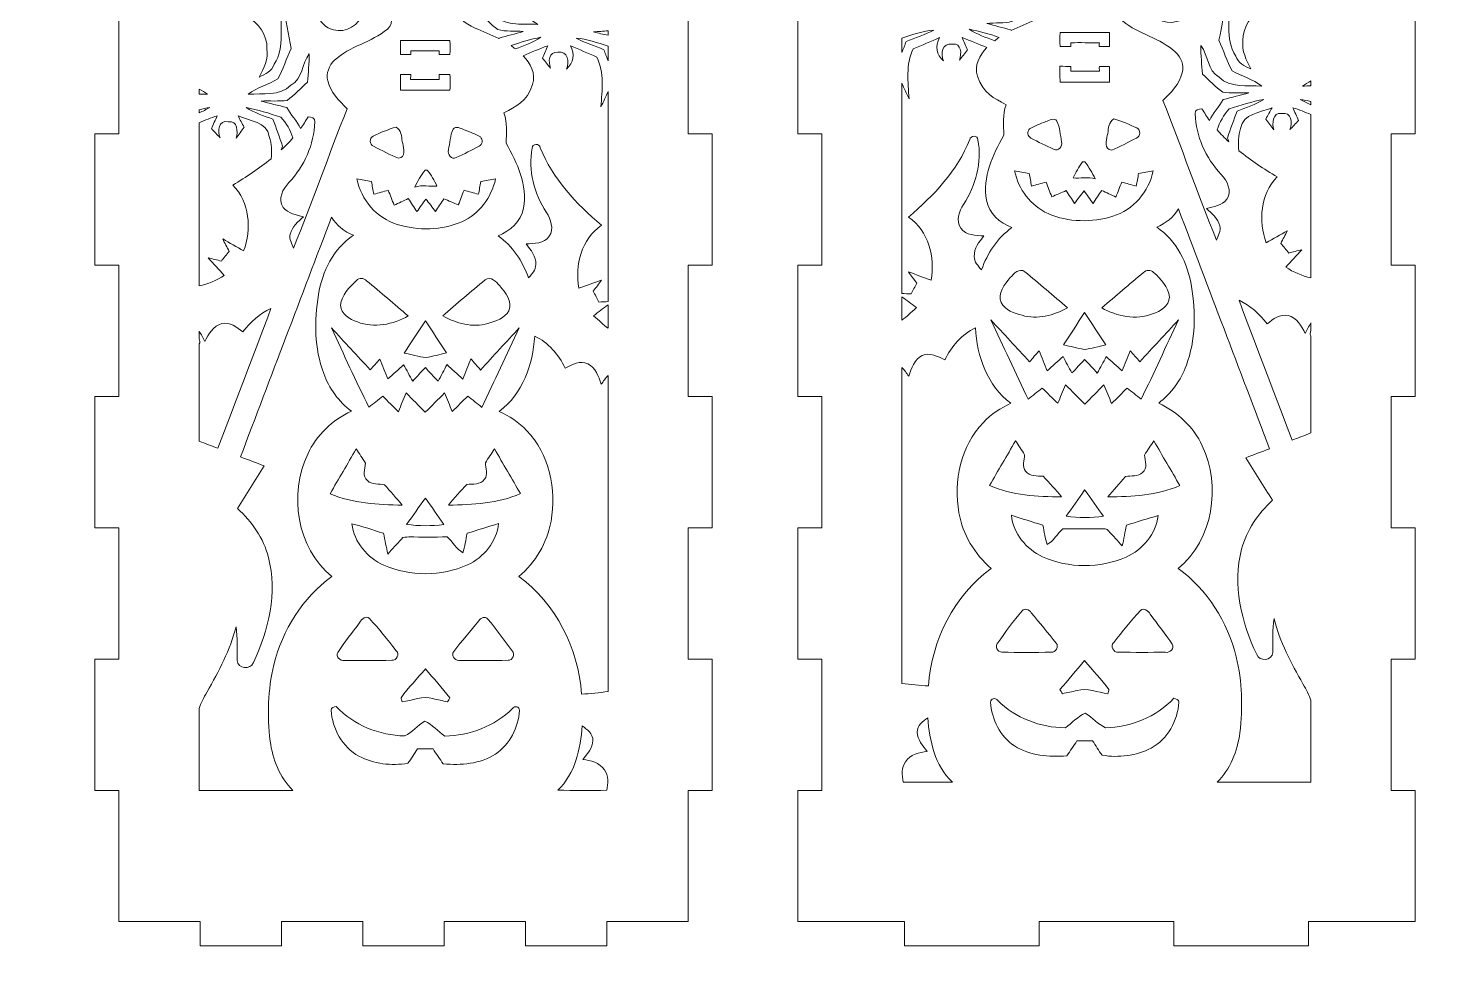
# Model space of a CAD drawing. Header units: centimetres. Extents: x 3.2 to 56.2, y -80.4 to -3.5.
# Drawn here: x 26.82 to 44.41, y -23.83 to -12.02 of the extents above; entities that cross this region are included whole.
import ezdxf

# ---------------------------------------------------------------- set-up
doc = ezdxf.new("R2010")
doc.units = ezdxf.units.CM
doc.header["$MEASUREMENT"] = 0

msp = doc.modelspace()

# ---------------------------------------------------------------- linework, layer by layer
at = {"color": 250, "lineweight": 18, "true_color": 0x231f20}
for points in [[(27.951, -11.698), (27.951, -13.334), (27.651, -13.334), (27.651, -14.971), (27.951, -14.971), (27.951, -16.607), (27.651, -16.607), (27.651, -18.243), (27.951, -18.243), (27.951, -19.88), (27.651, -19.88), (27.651, -21.516), (27.951, -21.516), (27.951, -23.152), (28.965, -23.152), (28.965, -23.452), (29.98, -23.452), (29.98, -23.152), (30.994, -23.152), (30.994, -23.452), (32.008, -23.452), (32.008, -23.152)], [(32.008, -23.152), (33.022, -23.152), (33.022, -23.452), (34.037, -23.452), (34.037, -23.152), (35.051, -23.152), (35.051, -21.516), (35.351, -21.516), (35.351, -19.88), (35.051, -19.88), (35.051, -18.243), (35.351, -18.243), (35.351, -16.607), (35.051, -16.607), (35.051, -14.971), (35.351, -14.971), (35.351, -13.334), (35.051, -13.334), (35.051, -11.698)], [(36.416, -11.698), (36.416, -13.334), (36.716, -13.334), (36.716, -14.971), (36.416, -14.971), (36.416, -16.607), (36.716, -16.607), (36.716, -18.243), (36.416, -18.243), (36.416, -19.88), (36.716, -19.88), (36.716, -21.516), (36.416, -21.516), (36.416, -23.152), (37.746, -23.152), (37.746, -23.452), (39.426, -23.452), (39.426, -23.152), (41.106, -23.152), (41.106, -23.452), (42.786, -23.452), (42.786, -23.152), (44.116, -23.152), (44.116, -21.516), (43.816, -21.516), (43.816, -19.88), (44.116, -19.88), (44.116, -18.243), (43.816, -18.243), (43.816, -16.607), (44.116, -16.607), (44.116, -14.971), (43.816, -14.971), (43.816, -13.334), (44.116, -13.334)], [(44.116, -13.334), (44.116, -11.698)]]:
    msp.add_lwpolyline(points, dxfattribs=at)
at = {"color": 240, "lineweight": 211, "true_color": 0xed1c24}
msp.add_open_spline([(5.311, -3.498), (5.311, -3.498), (54.087, -3.498), (54.087, -3.498), (55.253, -3.498), (56.207, -4.452), (56.207, -5.618), (56.207, -5.618), (56.207, -38.865), (56.207, -38.865), (56.207, -40.031), (55.253, -40.985), (54.087, -40.985), (54.087, -40.985), (5.311, -40.985), (5.311, -40.985), (4.145, -40.985), (3.191, -40.031), (3.191, -38.865), (3.191, -38.865), (3.191, -5.618), (3.191, -5.618), (3.191, -4.452), (4.145, -3.498), (5.311, -3.498)], degree=3, knots=[0, 0, 0, 0, 1, 1, 1, 2, 2, 2, 3, 3, 3, 4, 4, 4, 5, 5, 5, 6, 6, 6, 7, 7, 7, 8, 8, 8, 8], dxfattribs=at)
at = {"color": 250, "lineweight": 18, "true_color": 0x231f20}
for points, knots in [([(41.211, -12.572), (41.236, -12.478), (41.195, -12.379), (41.126, -12.315), (40.938, -12.137), (40.664, -12.093), (40.468, -11.928), (40.362, -11.854), (40.428, -11.672), (40.551, -11.667), (40.628, -11.671), (40.7, -11.698), (40.772, -11.722), (40.817, -11.874), (40.982, -11.98), (41.139, -11.934), (41.337, -11.892), (41.426, -11.626), (41.298, -11.471), (41.218, -11.351), (41.056, -11.334), (40.929, -11.377), (40.832, -11.115), (40.548, -10.971), (40.28, -10.965), (40.091, -10.956), (39.878, -11.015), (39.771, -11.183), (39.681, -11.32), (39.733, -11.494), (39.667, -11.639), (39.617, -11.771), (39.498, -11.857), (39.374, -11.912), (39.277, -11.957), (39.175, -11.997), (39.078, -12.045), (39.078, -12.045), (39.074, -12.038), (39.074, -12.038), (38.973, -12.011), (38.873, -11.985), (38.774, -11.957), (38.878, -11.944), (38.99, -11.961), (39.091, -11.93), (39.179, -11.866), (39.26, -11.79), (39.327, -11.704), (39.344, -11.589), (39.347, -11.472), (39.342, -11.357), (39.269, -11.493), (39.257, -11.671), (39.116, -11.76), (38.98, -11.904), (38.764, -11.847), (38.59, -11.869), (38.701, -11.783), (38.836, -11.736), (38.965, -11.68), (39.013, -11.546), (39.084, -11.418), (39.115, -11.279), (39.09, -11.106), (39.061, -10.932), (39, -10.768), (38.983, -10.949), (39.022, -11.134), (38.991, -11.314), (38.938, -11.452), (38.878, -11.605), (38.73, -11.664), (38.81, -11.496), (38.875, -11.291), (38.778, -11.115), (38.72, -10.979), (38.588, -10.901), (38.459, -10.844), (38.458, -10.782), (38.457, -10.721), (38.457, -10.66), (38.789, -10.344), (39.174, -10.067), (39.621, -9.944), (40.043, -9.822), (40.509, -9.847), (40.909, -10.032), (40.999, -10.109), (41.858, -11.28), (42.22, -11.766), (42.076, -11.853), (41.963, -11.994), (41.968, -12.171), (41.951, -12.298), (42.009, -12.415), (42.066, -12.524), (41.988, -12.489), (41.907, -12.451), (41.88, -12.363), (41.73, -12.147), (41.828, -11.877), (41.774, -11.636), (41.732, -11.812), (41.704, -11.99), (41.669, -12.167), (41.726, -12.293), (41.767, -12.426), (41.833, -12.548), (41.953, -12.616), (42.091, -12.652), (42.203, -12.739), (42.024, -12.723), (41.81, -12.766), (41.67, -12.626), (41.524, -12.543), (41.535, -12.357), (41.444, -12.234), (41.441, -12.353), (41.453, -12.471), (41.465, -12.59), (41.546, -12.666), (41.625, -12.747), (41.716, -12.815), (41.823, -12.828), (41.933, -12.819), (42.042, -12.823), (41.936, -12.853), (41.828, -12.878), (41.722, -12.905), (41.672, -12.993), (41.592, -13.073), (41.552, -13.167), (41.518, -13.12), (41.486, -13.071), (41.457, -13.02), (41.419, -13.026), (41.361, -13.028), (41.372, -13.084), (41.381, -13.364), (41.503, -13.635), (41.695, -13.838), (41.772, -13.917), (41.835, -14.046), (41.767, -14.149), (41.706, -14.226), (41.602, -14.243), (41.512, -14.265), (41.581, -14.323), (41.656, -14.388), (41.678, -14.481), (41.696, -14.543), (41.658, -14.602), (41.639, -14.659), (41.406, -14.083), (41.198, -13.497), (40.97, -12.919), (41.071, -12.821), (41.176, -12.713), (41.211, -12.572)], [0, 0, 0, 0, 1, 1, 1, 2, 2, 2, 3, 3, 3, 4, 4, 4, 5, 5, 5, 6, 6, 6, 7, 7, 7, 8, 8, 8, 9, 9, 9, 10, 10, 10, 11, 11, 11, 12, 12, 12, 13, 13, 13, 14, 14, 14, 15, 15, 15, 16, 16, 16, 17, 17, 17, 18, 18, 18, 19, 19, 19, 20, 20, 20, 21, 21, 21, 22, 22, 22, 23, 23, 23, 24, 24, 24, 25, 25, 25, 26, 26, 26, 27, 27, 27, 28, 28, 28, 29, 29, 29, 30, 30, 30, 31, 31, 31, 32, 32, 32, 33, 33, 33, 34, 34, 34, 35, 35, 35, 36, 36, 36, 37, 37, 37, 38, 38, 38, 39, 39, 39, 40, 40, 40, 41, 41, 41, 42, 42, 42, 43, 43, 43, 44, 44, 44, 45, 45, 45, 46, 46, 46, 47, 47, 47, 48, 48, 48, 49, 49, 49, 50, 50, 50, 51, 51, 51, 52, 52, 52, 53, 53, 53, 53]), ([(30.556, -12.674), (30.531, -12.58), (30.572, -12.48), (30.641, -12.416), (30.829, -12.238), (31.102, -12.194), (31.299, -12.029), (31.405, -11.955), (31.338, -11.773), (31.216, -11.768), (31.139, -11.773), (31.067, -11.799), (30.994, -11.823), (30.95, -11.975), (30.785, -12.082), (30.628, -12.035), (30.43, -11.994), (30.341, -11.727), (30.469, -11.572), (30.549, -11.453), (30.711, -11.435), (30.838, -11.479), (30.935, -11.216), (31.219, -11.072), (31.486, -11.066), (31.675, -11.057), (31.889, -11.116), (31.996, -11.284), (32.086, -11.421), (32.033, -11.596), (32.1, -11.741), (32.149, -11.872), (32.269, -11.958), (32.392, -12.014), (32.49, -12.058), (32.592, -12.098), (32.689, -12.146), (32.689, -12.146), (32.693, -12.139), (32.693, -12.139), (32.794, -12.112), (32.894, -12.086), (32.993, -12.058), (32.889, -12.045), (32.777, -12.063), (32.676, -12.032), (32.588, -11.967), (32.507, -11.891), (32.44, -11.805), (32.423, -11.691), (32.42, -11.574), (32.425, -11.458), (32.498, -11.594), (32.51, -11.772), (32.651, -11.861), (32.787, -12.006), (33.003, -11.949), (33.177, -11.971), (33.065, -11.884), (32.93, -11.838), (32.802, -11.781), (32.754, -11.647), (32.683, -11.52), (32.652, -11.38), (32.677, -11.208), (32.706, -11.033), (32.767, -10.869), (32.784, -11.051), (32.745, -11.235), (32.776, -11.415), (32.828, -11.553), (32.889, -11.706), (33.037, -11.766), (32.957, -11.597), (32.892, -11.393), (32.989, -11.216), (33.047, -11.08), (33.179, -11.002), (33.308, -10.945), (33.309, -10.884), (33.31, -10.822), (33.31, -10.761), (32.977, -10.446), (32.593, -10.168), (32.146, -10.045), (31.724, -9.923), (31.258, -9.948), (30.858, -10.133), (30.768, -10.21), (29.909, -11.382), (29.547, -11.867), (29.691, -11.955), (29.804, -12.096), (29.798, -12.273), (29.816, -12.4), (29.758, -12.516), (29.701, -12.625), (29.779, -12.591), (29.86, -12.552), (29.887, -12.465), (30.037, -12.248), (29.939, -11.979), (29.993, -11.738), (30.035, -11.913), (30.063, -12.091), (30.098, -12.269), (30.041, -12.394), (30, -12.528), (29.934, -12.649), (29.813, -12.717), (29.676, -12.754), (29.564, -12.84), (29.743, -12.825), (29.957, -12.867), (30.097, -12.727), (30.243, -12.645), (30.232, -12.459), (30.323, -12.336), (30.326, -12.454), (30.313, -12.573), (30.302, -12.691), (30.221, -12.768), (30.142, -12.848), (30.051, -12.916), (29.943, -12.929), (29.834, -12.921), (29.724, -12.924), (29.831, -12.954), (29.939, -12.979), (30.045, -13.006), (30.094, -13.094), (30.175, -13.174), (30.214, -13.268), (30.249, -13.221), (30.281, -13.173), (30.31, -13.122), (30.348, -13.128), (30.406, -13.129), (30.395, -13.185), (30.386, -13.465), (30.263, -13.736), (30.072, -13.939), (29.995, -14.018), (29.932, -14.147), (30, -14.25), (30.061, -14.327), (30.165, -14.345), (30.255, -14.366), (30.185, -14.424), (30.111, -14.49), (30.089, -14.582), (30.071, -14.644), (30.109, -14.703), (30.128, -14.76), (30.361, -14.185), (30.569, -13.598), (30.797, -13.02), (30.696, -12.922), (30.591, -12.814), (30.556, -12.674)], [0, 0, 0, 0, 1, 1, 1, 2, 2, 2, 3, 3, 3, 4, 4, 4, 5, 5, 5, 6, 6, 6, 7, 7, 7, 8, 8, 8, 9, 9, 9, 10, 10, 10, 11, 11, 11, 12, 12, 12, 13, 13, 13, 14, 14, 14, 15, 15, 15, 16, 16, 16, 17, 17, 17, 18, 18, 18, 19, 19, 19, 20, 20, 20, 21, 21, 21, 22, 22, 22, 23, 23, 23, 24, 24, 24, 25, 25, 25, 26, 26, 26, 27, 27, 27, 28, 28, 28, 29, 29, 29, 30, 30, 30, 31, 31, 31, 32, 32, 32, 33, 33, 33, 34, 34, 34, 35, 35, 35, 36, 36, 36, 37, 37, 37, 38, 38, 38, 39, 39, 39, 40, 40, 40, 41, 41, 41, 42, 42, 42, 43, 43, 43, 44, 44, 44, 45, 45, 45, 46, 46, 46, 47, 47, 47, 48, 48, 48, 49, 49, 49, 50, 50, 50, 51, 51, 51, 52, 52, 52, 53, 53, 53, 53]), ([(32.841, -12.234), (32.859, -12.246), (32.878, -12.26), (32.895, -12.274), (33.005, -12.234), (33.115, -12.195), (33.212, -12.13), (33.087, -12.156), (32.962, -12.189), (32.841, -12.234)], [0, 0, 0, 0, 1, 1, 1, 2, 2, 2, 3, 3, 3, 3]), ([(33.87, -12.063), (33.931, -12.078), (33.991, -12.092), (34.051, -12.105), (34.051, -12.105), (34.051, -12.05), (34.051, -12.05), (33.991, -12.053), (33.93, -12.057), (33.87, -12.063)], [0, 0, 0, 0, 1, 1, 1, 2, 2, 2, 3, 3, 3, 3]), ([(38.114, -12.04), (38.002, -12.095), (37.884, -12.138), (37.768, -12.183), (37.75, -12.229), (37.733, -12.275), (37.716, -12.321), (37.716, -12.321), (37.716, -12.139), (37.716, -12.139), (37.846, -12.098), (37.976, -12.049), (38.114, -12.04)], [0, 0, 0, 0, 1, 1, 1, 2, 2, 2, 3, 3, 3, 4, 4, 4, 4]), ([(38.77, -14.16), (38.802, -14.323), (38.937, -14.444), (39.087, -14.502), (38.906, -14.63), (38.781, -14.821), (38.708, -15.028), (38.667, -14.979), (38.614, -14.929), (38.618, -14.86), (38.61, -14.76), (38.68, -14.678), (38.737, -14.605), (38.636, -14.6), (38.515, -14.599), (38.449, -14.508), (38.386, -14.417), (38.431, -14.298), (38.483, -14.213), (38.636, -13.979), (38.713, -13.686), (38.664, -13.408), (38.661, -13.349), (38.571, -13.35), (38.561, -13.405), (38.409, -13.793), (38.11, -14.102), (37.799, -14.372), (38.048, -14.542), (38.13, -14.871), (38.079, -15.157), (37.985, -15.122), (37.892, -15.088), (37.798, -15.055), (37.831, -15.102), (37.866, -15.148), (37.901, -15.194), (37.877, -15.239), (37.854, -15.284), (37.831, -15.329), (37.793, -15.327), (37.754, -15.325), (37.716, -15.323), (37.716, -15.323), (37.716, -12.703), (37.716, -12.703), (37.743, -12.768), (37.774, -12.832), (37.804, -12.896), (37.791, -12.687), (37.761, -12.472), (37.856, -12.275), (37.965, -12.228), (38.075, -12.18), (38.186, -12.134), (38.127, -12.241), (38.145, -12.346), (38.235, -12.424), (38.197, -12.336), (38.212, -12.194), (38.342, -12.215), (38.462, -12.203), (38.46, -12.331), (38.434, -12.414), (38.466, -12.372), (38.5, -12.33), (38.533, -12.288), (38.51, -12.237), (38.488, -12.185), (38.468, -12.134), (38.571, -12.174), (38.673, -12.216), (38.776, -12.258), (38.683, -12.353), (38.614, -12.481), (38.656, -12.615), (38.73, -12.839), (38.865, -12.883), (39.014, -12.971), (38.969, -13.093), (38.984, -13.224), (38.987, -13.349), (38.847, -13.593), (38.717, -13.872), (38.77, -14.16)], [0, 0, 0, 0, 1, 1, 1, 2, 2, 2, 3, 3, 3, 4, 4, 4, 5, 5, 5, 6, 6, 6, 7, 7, 7, 8, 8, 8, 9, 9, 9, 10, 10, 10, 11, 11, 11, 12, 12, 12, 13, 13, 13, 14, 14, 14, 15, 15, 15, 16, 16, 16, 17, 17, 17, 18, 18, 18, 19, 19, 19, 20, 20, 20, 21, 21, 21, 22, 22, 22, 23, 23, 23, 24, 24, 24, 25, 25, 25, 26, 26, 26, 27, 27, 27, 28, 28, 28, 28]), ([(38.926, -12.132), (38.908, -12.145), (38.889, -12.158), (38.872, -12.172), (38.762, -12.133), (38.652, -12.094), (38.555, -12.029), (38.68, -12.054), (38.805, -12.088), (38.926, -12.132)], [0, 0, 0, 0, 1, 1, 1, 2, 2, 2, 3, 3, 3, 3]), ([(39.687, -12.244), (39.686, -12.159), (39.686, -12.155), (39.687, -12.07), (39.893, -12.069), (40.098, -12.069), (40.305, -12.069), (40.305, -12.155), (40.305, -12.16), (40.303, -12.245), (40.261, -12.245), (40.219, -12.244), (40.176, -12.244), (40.176, -12.201), (40.177, -12.24), (40.177, -12.198), (40.059, -12.197), (39.94, -12.196), (39.822, -12.197), (39.821, -12.239), (39.82, -12.202), (39.82, -12.245), (39.775, -12.245), (39.731, -12.244), (39.687, -12.244)], [0, 0, 0, 0, 1, 1, 1, 2, 2, 2, 3, 3, 3, 4, 4, 4, 5, 5, 5, 6, 6, 6, 7, 7, 7, 8, 8, 8, 8]), ([(32.08, -12.345), (32.081, -12.26), (32.081, -12.256), (32.08, -12.171), (31.874, -12.17), (31.668, -12.171), (31.462, -12.171), (31.462, -12.256), (31.462, -12.261), (31.463, -12.346), (31.506, -12.346), (31.548, -12.346), (31.59, -12.345), (31.59, -12.303), (31.59, -12.341), (31.59, -12.299), (31.708, -12.298), (31.827, -12.297), (31.945, -12.298), (31.946, -12.341), (31.947, -12.304), (31.947, -12.346), (31.992, -12.346), (32.036, -12.346), (32.08, -12.345)], [0, 0, 0, 0, 1, 1, 1, 2, 2, 2, 3, 3, 3, 4, 4, 4, 5, 5, 5, 6, 6, 6, 7, 7, 7, 8, 8, 8, 8]), ([(32.997, -14.261), (32.965, -14.425), (32.83, -14.545), (32.679, -14.603), (32.861, -14.731), (32.986, -14.922), (33.059, -15.129), (33.1, -15.081), (33.153, -15.031), (33.149, -14.961), (33.157, -14.861), (33.087, -14.78), (33.029, -14.706), (33.131, -14.701), (33.252, -14.7), (33.318, -14.61), (33.38, -14.518), (33.336, -14.399), (33.284, -14.314), (33.13, -14.08), (33.054, -13.788), (33.103, -13.51), (33.106, -13.451), (33.195, -13.452), (33.206, -13.506), (33.358, -13.895), (33.657, -14.204), (33.968, -14.473), (33.718, -14.644), (33.636, -14.972), (33.688, -15.258), (33.781, -15.224), (33.875, -15.189), (33.969, -15.156), (33.936, -15.203), (33.901, -15.249), (33.866, -15.296), (33.89, -15.34), (33.913, -15.385), (33.936, -15.43), (33.974, -15.428), (34.013, -15.426), (34.051, -15.424), (34.051, -15.424), (34.051, -12.804), (34.051, -12.804), (34.024, -12.869), (33.993, -12.934), (33.963, -12.997), (33.976, -12.788), (34.006, -12.574), (33.911, -12.376), (33.802, -12.329), (33.692, -12.282), (33.581, -12.235), (33.64, -12.343), (33.622, -12.447), (33.532, -12.525), (33.569, -12.437), (33.554, -12.295), (33.425, -12.316), (33.305, -12.304), (33.307, -12.433), (33.332, -12.515), (33.3, -12.473), (33.267, -12.431), (33.234, -12.39), (33.257, -12.338), (33.279, -12.286), (33.299, -12.235), (33.196, -12.275), (33.094, -12.317), (32.991, -12.359), (33.083, -12.455), (33.153, -12.583), (33.111, -12.717), (33.037, -12.941), (32.902, -12.984), (32.753, -13.073), (32.797, -13.195), (32.783, -13.326), (32.78, -13.451), (32.92, -13.694), (33.05, -13.973), (32.997, -14.261)], [0, 0, 0, 0, 1, 1, 1, 2, 2, 2, 3, 3, 3, 4, 4, 4, 5, 5, 5, 6, 6, 6, 7, 7, 7, 8, 8, 8, 9, 9, 9, 10, 10, 10, 11, 11, 11, 12, 12, 12, 13, 13, 13, 14, 14, 14, 15, 15, 15, 16, 16, 16, 17, 17, 17, 18, 18, 18, 19, 19, 19, 20, 20, 20, 21, 21, 21, 22, 22, 22, 23, 23, 23, 24, 24, 24, 25, 25, 25, 26, 26, 26, 27, 27, 27, 28, 28, 28, 28]), ([(33.653, -12.141), (33.765, -12.196), (33.883, -12.239), (33.999, -12.284), (34.017, -12.33), (34.034, -12.376), (34.051, -12.423), (34.051, -12.423), (34.051, -12.241), (34.051, -12.241), (33.921, -12.199), (33.79, -12.151), (33.653, -12.141)], [0, 0, 0, 0, 1, 1, 1, 2, 2, 2, 3, 3, 3, 4, 4, 4, 4]), ([(32.08, -12.788), (32.081, -12.703), (32.081, -12.678), (32.08, -12.593), (32.036, -12.593), (31.991, -12.593), (31.946, -12.594), (31.946, -12.634), (31.946, -12.614), (31.945, -12.655), (31.827, -12.653), (31.708, -12.655), (31.589, -12.655), (31.59, -12.614), (31.59, -12.634), (31.59, -12.594), (31.548, -12.594), (31.505, -12.594), (31.462, -12.594), (31.462, -12.679), (31.462, -12.703), (31.463, -12.788), (31.668, -12.789), (31.874, -12.789), (32.08, -12.788)], [0, 0, 0, 0, 1, 1, 1, 2, 2, 2, 3, 3, 3, 4, 4, 4, 5, 5, 5, 6, 6, 6, 7, 7, 7, 8, 8, 8, 8]), ([(39.687, -12.687), (39.686, -12.602), (39.686, -12.576), (39.686, -12.491), (39.731, -12.492), (39.776, -12.492), (39.821, -12.492), (39.821, -12.533), (39.821, -12.513), (39.821, -12.553), (39.94, -12.552), (40.059, -12.554), (40.178, -12.553), (40.177, -12.513), (40.176, -12.533), (40.177, -12.493), (40.219, -12.493), (40.262, -12.492), (40.305, -12.492), (40.305, -12.577), (40.305, -12.602), (40.304, -12.687), (40.098, -12.688), (39.893, -12.688), (39.687, -12.687)], [0, 0, 0, 0, 1, 1, 1, 2, 2, 2, 3, 3, 3, 4, 4, 4, 5, 5, 5, 6, 6, 6, 7, 7, 7, 8, 8, 8, 8]), ([(29.057, -12.839), (29.023, -12.815), (28.987, -12.794), (28.951, -12.775), (28.951, -12.775), (28.951, -12.837), (28.951, -12.837), (28.986, -12.838), (29.022, -12.838), (29.057, -12.839)], [0, 0, 0, 0, 1, 1, 1, 2, 2, 2, 3, 3, 3, 3]), ([(42.71, -12.737), (42.744, -12.714), (42.779, -12.693), (42.816, -12.674), (42.816, -12.674), (42.816, -12.736), (42.816, -12.736), (42.78, -12.736), (42.745, -12.737), (42.71, -12.737)], [0, 0, 0, 0, 1, 1, 1, 2, 2, 2, 3, 3, 3, 3]), ([(28.951, -13.072), (28.997, -13.052), (29.043, -13.03), (29.086, -13.004), (29.041, -13.011), (28.996, -13.021), (28.951, -13.032), (28.951, -13.032), (28.951, -13.072), (28.951, -13.072)], [0, 0, 0, 0, 1, 1, 1, 2, 2, 2, 3, 3, 3, 3]), ([(30.122, -13.384), (30.087, -13.29), (30.043, -13.201), (29.971, -13.124), (29.828, -13.079), (29.686, -13.03), (29.538, -13.005), (29.642, -13.07), (29.758, -13.109), (29.871, -13.151), (29.914, -13.262), (29.955, -13.374), (29.993, -13.487), (29.988, -13.502), (29.982, -13.518), (29.977, -13.534), (30.027, -13.487), (30.076, -13.437), (30.122, -13.384)], [0, 0, 0, 0, 1, 1, 1, 2, 2, 2, 3, 3, 3, 4, 4, 4, 5, 5, 5, 6, 6, 6, 6]), ([(41.645, -13.283), (41.68, -13.189), (41.724, -13.1), (41.796, -13.023), (41.939, -12.978), (42.081, -12.929), (42.229, -12.904), (42.125, -12.969), (42.009, -13.007), (41.895, -13.05), (41.852, -13.161), (41.812, -13.273), (41.774, -13.385), (41.779, -13.401), (41.785, -13.417), (41.79, -13.433), (41.739, -13.385), (41.691, -13.336), (41.645, -13.283)], [0, 0, 0, 0, 1, 1, 1, 2, 2, 2, 3, 3, 3, 4, 4, 4, 5, 5, 5, 6, 6, 6, 6]), ([(41.916, -13.543), (41.908, -13.45), (41.907, -13.357), (41.939, -13.266), (41.968, -13.08), (42.189, -13.069), (42.33, -13.007), (42.305, -13.055), (42.279, -13.102), (42.254, -13.149), (42.286, -13.195), (42.319, -13.24), (42.353, -13.285), (42.33, -13.21), (42.336, -13.061), (42.451, -13.081), (42.575, -13.056), (42.588, -13.196), (42.553, -13.281), (42.589, -13.243), (42.625, -13.204), (42.662, -13.167), (42.637, -13.113), (42.613, -13.06), (42.59, -13.007), (42.667, -13.032), (42.742, -13.062), (42.816, -13.093), (42.816, -13.093), (42.816, -15.128), (42.816, -15.128), (42.704, -15.104), (42.596, -15.057), (42.502, -14.995), (42.568, -14.922), (42.638, -14.852), (42.702, -14.777), (42.647, -14.791), (42.592, -14.805), (42.538, -14.819), (42.505, -14.778), (42.473, -14.738), (42.44, -14.698), (42.467, -14.645), (42.495, -14.594), (42.521, -14.541), (42.433, -14.591), (42.347, -14.642), (42.259, -14.691), (42.159, -14.418), (42.183, -14.085), (42.394, -13.869), (42.23, -13.772), (42.066, -13.665), (41.916, -13.543)], [0, 0, 0, 0, 1, 1, 1, 2, 2, 2, 3, 3, 3, 4, 4, 4, 5, 5, 5, 6, 6, 6, 7, 7, 7, 8, 8, 8, 9, 9, 9, 10, 10, 10, 11, 11, 11, 12, 12, 12, 13, 13, 13, 14, 14, 14, 15, 15, 15, 16, 16, 16, 17, 17, 17, 18, 18, 18, 18]), ([(42.816, -12.971), (42.769, -12.951), (42.724, -12.929), (42.68, -12.903), (42.726, -12.91), (42.771, -12.92), (42.816, -12.931), (42.816, -12.931), (42.816, -12.971), (42.816, -12.971)], [0, 0, 0, 0, 1, 1, 1, 2, 2, 2, 3, 3, 3, 3]), ([(29.85, -13.644), (29.858, -13.551), (29.86, -13.458), (29.827, -13.368), (29.799, -13.181), (29.578, -13.171), (29.437, -13.109), (29.462, -13.156), (29.487, -13.203), (29.513, -13.251), (29.481, -13.296), (29.448, -13.341), (29.414, -13.387), (29.437, -13.311), (29.431, -13.163), (29.316, -13.182), (29.192, -13.157), (29.179, -13.298), (29.214, -13.382), (29.178, -13.344), (29.142, -13.306), (29.105, -13.268), (29.129, -13.215), (29.154, -13.162), (29.177, -13.109), (29.1, -13.133), (29.025, -13.163), (28.951, -13.194), (28.951, -13.194), (28.951, -15.229), (28.951, -15.229), (29.063, -15.205), (29.171, -15.159), (29.265, -15.097), (29.199, -15.023), (29.129, -14.954), (29.065, -14.878), (29.12, -14.892), (29.175, -14.906), (29.229, -14.92), (29.262, -14.879), (29.294, -14.839), (29.327, -14.799), (29.3, -14.747), (29.272, -14.695), (29.246, -14.642), (29.334, -14.692), (29.42, -14.744), (29.507, -14.792), (29.608, -14.519), (29.584, -14.186), (29.373, -13.971), (29.537, -13.873), (29.701, -13.766), (29.85, -13.644)], [0, 0, 0, 0, 1, 1, 1, 2, 2, 2, 3, 3, 3, 4, 4, 4, 5, 5, 5, 6, 6, 6, 7, 7, 7, 8, 8, 8, 9, 9, 9, 10, 10, 10, 11, 11, 11, 12, 12, 12, 13, 13, 13, 14, 14, 14, 15, 15, 15, 16, 16, 16, 17, 17, 17, 18, 18, 18, 18]), ([(39.307, -13.27), (39.37, -13.233), (39.441, -13.21), (39.509, -13.181), (39.553, -13.166), (39.61, -13.126), (39.649, -13.174), (39.685, -13.254), (39.689, -13.346), (39.706, -13.432), (39.726, -13.487), (39.664, -13.56), (39.607, -13.526), (39.511, -13.482), (39.416, -13.434), (39.323, -13.385), (39.28, -13.364), (39.276, -13.304), (39.307, -13.27)], [0, 0, 0, 0, 1, 1, 1, 2, 2, 2, 3, 3, 3, 4, 4, 4, 5, 5, 5, 6, 6, 6, 6]), ([(40.276, -13.352), (40.294, -13.29), (40.282, -13.209), (40.336, -13.164), (40.336, -13.164), (40.358, -13.147), (40.358, -13.147), (40.457, -13.175), (40.551, -13.217), (40.645, -13.26), (40.696, -13.284), (40.692, -13.364), (40.639, -13.386), (40.538, -13.438), (40.436, -13.492), (40.331, -13.537), (40.233, -13.525), (40.262, -13.416), (40.276, -13.352)], [0, 0, 0, 0, 1, 1, 1, 2, 2, 2, 3, 3, 3, 4, 4, 4, 5, 5, 5, 6, 6, 6, 6]), ([(31.491, -13.453), (31.473, -13.391), (31.485, -13.311), (31.431, -13.266), (31.431, -13.266), (31.409, -13.249), (31.409, -13.249), (31.31, -13.276), (31.216, -13.319), (31.122, -13.361), (31.071, -13.385), (31.075, -13.466), (31.127, -13.487), (31.229, -13.54), (31.331, -13.594), (31.436, -13.638), (31.534, -13.627), (31.505, -13.518), (31.491, -13.453)], [0, 0, 0, 0, 1, 1, 1, 2, 2, 2, 3, 3, 3, 4, 4, 4, 5, 5, 5, 6, 6, 6, 6]), ([(32.46, -13.372), (32.396, -13.334), (32.326, -13.312), (32.258, -13.282), (32.213, -13.267), (32.157, -13.228), (32.118, -13.275), (32.082, -13.356), (32.078, -13.447), (32.061, -13.534), (32.04, -13.588), (32.103, -13.661), (32.159, -13.627), (32.256, -13.584), (32.351, -13.536), (32.444, -13.486), (32.487, -13.465), (32.491, -13.405), (32.46, -13.372)], [0, 0, 0, 0, 1, 1, 1, 2, 2, 2, 3, 3, 3, 4, 4, 4, 5, 5, 5, 6, 6, 6, 6]), ([(39.849, -13.883), (39.88, -13.812), (39.923, -13.746), (39.969, -13.684), (39.976, -13.684), (39.99, -13.684), (39.997, -13.684), (40.049, -13.748), (40.088, -13.821), (40.126, -13.894), (40.034, -13.865), (39.939, -13.892), (39.849, -13.883)], [0, 0, 0, 0, 1, 1, 1, 2, 2, 2, 3, 3, 3, 4, 4, 4, 4]), ([(31.131, -14.086), (31.121, -14.033), (31.11, -13.981), (31.1, -13.928), (31.04, -13.917), (30.979, -13.906), (30.918, -13.895), (30.971, -14.156), (31.166, -14.382), (31.422, -14.462), (31.683, -14.541), (31.977, -14.539), (32.229, -14.428), (32.445, -14.332), (32.597, -14.124), (32.648, -13.895), (32.587, -13.905), (32.526, -13.917), (32.465, -13.927), (32.455, -13.98), (32.445, -14.033), (32.435, -14.087), (32.375, -14.07), (32.315, -14.052), (32.255, -14.035), (32.231, -14.097), (32.207, -14.158), (32.184, -14.219), (32.123, -14.194), (32.063, -14.168), (32.003, -14.142), (31.969, -14.195), (31.934, -14.248), (31.898, -14.301), (31.86, -14.249), (31.821, -14.196), (31.779, -14.146), (31.742, -14.198), (31.705, -14.25), (31.668, -14.303), (31.632, -14.248), (31.596, -14.194), (31.56, -14.139), (31.502, -14.168), (31.442, -14.195), (31.383, -14.222), (31.359, -14.16), (31.334, -14.097), (31.31, -14.035), (31.25, -14.052), (31.191, -14.069), (31.131, -14.086)], [0, 0, 0, 0, 1, 1, 1, 2, 2, 2, 3, 3, 3, 4, 4, 4, 5, 5, 5, 6, 6, 6, 7, 7, 7, 8, 8, 8, 9, 9, 9, 10, 10, 10, 11, 11, 11, 12, 12, 12, 13, 13, 13, 14, 14, 14, 15, 15, 15, 16, 16, 16, 17, 17, 17, 17]), ([(31.918, -13.985), (31.887, -13.913), (31.844, -13.848), (31.797, -13.786), (31.79, -13.785), (31.776, -13.785), (31.769, -13.785), (31.718, -13.85), (31.678, -13.922), (31.641, -13.996), (31.733, -13.967), (31.828, -13.993), (31.918, -13.985)], [0, 0, 0, 0, 1, 1, 1, 2, 2, 2, 3, 3, 3, 4, 4, 4, 4]), ([(40.636, -13.985), (40.646, -13.932), (40.657, -13.879), (40.667, -13.826), (40.727, -13.816), (40.788, -13.804), (40.849, -13.793), (40.796, -14.055), (40.6, -14.281), (40.345, -14.361), (40.083, -14.44), (39.79, -14.438), (39.538, -14.327), (39.322, -14.23), (39.169, -14.023), (39.119, -13.794), (39.18, -13.804), (39.241, -13.815), (39.302, -13.826), (39.312, -13.879), (39.322, -13.932), (39.332, -13.985), (39.392, -13.968), (39.452, -13.951), (39.512, -13.934), (39.536, -13.995), (39.56, -14.057), (39.583, -14.118), (39.643, -14.093), (39.704, -14.066), (39.764, -14.04), (39.798, -14.094), (39.833, -14.147), (39.869, -14.2), (39.907, -14.147), (39.946, -14.095), (39.988, -14.045), (40.025, -14.097), (40.062, -14.149), (40.099, -14.202), (40.135, -14.147), (40.17, -14.092), (40.207, -14.038), (40.265, -14.066), (40.324, -14.093), (40.384, -14.121), (40.408, -14.058), (40.432, -13.996), (40.457, -13.934), (40.517, -13.95), (40.576, -13.967), (40.636, -13.985)], [0, 0, 0, 0, 1, 1, 1, 2, 2, 2, 3, 3, 3, 4, 4, 4, 5, 5, 5, 6, 6, 6, 7, 7, 7, 8, 8, 8, 9, 9, 9, 10, 10, 10, 11, 11, 11, 12, 12, 12, 13, 13, 13, 14, 14, 14, 15, 15, 15, 16, 16, 16, 17, 17, 17, 17]), ([(30.875, -14.598), (30.764, -14.551), (30.665, -14.475), (30.603, -14.37), (30.226, -15.368), (29.844, -16.363), (29.468, -17.361), (29.567, -17.397), (29.665, -17.434), (29.764, -17.472), (29.653, -17.649), (29.542, -17.826), (29.431, -18.003), (29.61, -18.167), (29.756, -18.374), (29.816, -18.612), (29.935, -19.053), (29.818, -19.521), (29.628, -19.924), (29.595, -20.019), (29.43, -20), (29.426, -19.898), (29.425, -19.757), (29.433, -19.616), (29.412, -19.476), (29.34, -19.765), (29.197, -20.032), (29.051, -20.29), (29.008, -20.363), (28.975, -20.431), (28.951, -20.495), (28.951, -20.495), (28.951, -21.516), (28.951, -21.516), (29.341, -21.517), (29.731, -21.516), (30.122, -21.517), (29.957, -21.353), (29.868, -21.128), (29.838, -20.901), (29.799, -20.585), (29.808, -20.262), (29.884, -19.953), (29.989, -19.517), (30.244, -19.117), (30.606, -18.851), (30.164, -18.492), (30.074, -17.825), (30.306, -17.324), (30.415, -17.087), (30.616, -16.901), (30.85, -16.791), (30.695, -16.67), (30.572, -16.506), (30.505, -16.32), (30.388, -16.007), (30.387, -15.662), (30.441, -15.335), (30.488, -15.048), (30.626, -14.763), (30.875, -14.598)], [0, 0, 0, 0, 1, 1, 1, 2, 2, 2, 3, 3, 3, 4, 4, 4, 5, 5, 5, 6, 6, 6, 7, 7, 7, 8, 8, 8, 9, 9, 9, 10, 10, 10, 11, 11, 11, 12, 12, 12, 13, 13, 13, 14, 14, 14, 15, 15, 15, 16, 16, 16, 17, 17, 17, 18, 18, 18, 19, 19, 19, 20, 20, 20, 20]), ([(40.892, -14.497), (41.003, -14.449), (41.101, -14.373), (41.164, -14.269), (41.541, -15.266), (41.923, -16.262), (42.299, -17.26), (42.2, -17.296), (42.101, -17.333), (42.003, -17.371), (42.114, -17.548), (42.225, -17.724), (42.336, -17.901), (42.157, -18.066), (42.011, -18.273), (41.951, -18.511), (41.832, -18.952), (41.949, -19.419), (42.139, -19.823), (42.172, -19.917), (42.337, -19.899), (42.341, -19.797), (42.342, -19.656), (42.334, -19.514), (42.355, -19.374), (42.427, -19.664), (42.57, -19.931), (42.715, -20.189), (42.759, -20.261), (42.791, -20.329), (42.816, -20.394), (42.816, -20.394), (42.816, -21.415), (42.816, -21.415), (42.426, -21.415), (42.036, -21.414), (41.645, -21.415), (41.81, -21.252), (41.899, -21.027), (41.929, -20.799), (41.968, -20.484), (41.959, -20.161), (41.883, -19.852), (41.778, -19.416), (41.523, -19.015), (41.16, -18.749), (41.603, -18.39), (41.692, -17.724), (41.461, -17.222), (41.352, -16.985), (41.151, -16.8), (40.917, -16.69), (41.072, -16.568), (41.194, -16.404), (41.262, -16.218), (41.378, -15.905), (41.38, -15.56), (41.326, -15.234), (41.279, -14.947), (41.141, -14.661), (40.892, -14.497)], [0, 0, 0, 0, 1, 1, 1, 2, 2, 2, 3, 3, 3, 4, 4, 4, 5, 5, 5, 6, 6, 6, 7, 7, 7, 8, 8, 8, 9, 9, 9, 10, 10, 10, 11, 11, 11, 12, 12, 12, 13, 13, 13, 14, 14, 14, 15, 15, 15, 16, 16, 16, 17, 17, 17, 18, 18, 18, 19, 19, 19, 20, 20, 20, 20]), ([(31.56, -15.603), (31.386, -15.458), (31.216, -15.308), (31.041, -15.165), (31.008, -15.129), (30.947, -15.124), (30.913, -15.162), (30.822, -15.243), (30.733, -15.344), (30.715, -15.469), (30.721, -15.582), (30.831, -15.644), (30.926, -15.678), (31.135, -15.758), (31.37, -15.71), (31.56, -15.603)], [0, 0, 0, 0, 1, 1, 1, 2, 2, 2, 3, 3, 3, 4, 4, 4, 5, 5, 5, 5]), ([(32.7, -15.226), (32.656, -15.178), (32.589, -15.101), (32.52, -15.153), (32.34, -15.299), (32.164, -15.451), (31.989, -15.603), (32.159, -15.697), (32.363, -15.751), (32.554, -15.697), (32.651, -15.669), (32.764, -15.633), (32.814, -15.538), (32.859, -15.421), (32.773, -15.31), (32.7, -15.226)], [0, 0, 0, 0, 1, 1, 1, 2, 2, 2, 3, 3, 3, 4, 4, 4, 5, 5, 5, 5]), ([(39.067, -15.125), (39.111, -15.076), (39.178, -15), (39.247, -15.052), (39.427, -15.198), (39.603, -15.35), (39.778, -15.502), (39.608, -15.596), (39.404, -15.65), (39.213, -15.595), (39.116, -15.568), (39.003, -15.532), (38.953, -15.437), (38.908, -15.32), (38.994, -15.208), (39.067, -15.125)], [0, 0, 0, 0, 1, 1, 1, 2, 2, 2, 3, 3, 3, 4, 4, 4, 5, 5, 5, 5]), ([(40.207, -15.502), (40.381, -15.357), (40.551, -15.207), (40.726, -15.063), (40.759, -15.028), (40.819, -15.023), (40.854, -15.061), (40.945, -15.142), (41.034, -15.242), (41.052, -15.368), (41.045, -15.481), (40.936, -15.543), (40.84, -15.577), (40.632, -15.657), (40.396, -15.609), (40.207, -15.502)], [0, 0, 0, 0, 1, 1, 1, 2, 2, 2, 3, 3, 3, 4, 4, 4, 5, 5, 5, 5]), ([(34.051, -15.465), (33.991, -15.509), (33.931, -15.554), (33.871, -15.6), (33.938, -15.661), (33.995, -15.715), (34.051, -15.757), (34.051, -15.757), (34.051, -15.465), (34.051, -15.465)], [0, 0, 0, 0, 1, 1, 1, 2, 2, 2, 3, 3, 3, 3]), ([(37.716, -15.363), (37.776, -15.408), (37.836, -15.453), (37.896, -15.498), (37.829, -15.56), (37.772, -15.614), (37.716, -15.656), (37.716, -15.656), (37.716, -15.363), (37.716, -15.363)], [0, 0, 0, 0, 1, 1, 1, 2, 2, 2, 3, 3, 3, 3]), ([(42.744, -15.821), (42.766, -15.779), (42.788, -15.732), (42.816, -15.69), (42.816, -15.69), (42.816, -15.786), (42.816, -15.786), (42.804, -15.81), (42.801, -15.832), (42.813, -15.851), (42.813, -15.851), (42.816, -15.855), (42.816, -15.855), (42.816, -15.855), (42.816, -17.061), (42.816, -17.061), (42.737, -17.092), (42.659, -17.122), (42.581, -17.152), (42.362, -16.569), (42.137, -15.989), (41.919, -15.407), (42.059, -15.473), (42.176, -15.578), (42.269, -15.7), (42.344, -15.644), (42.431, -15.574), (42.531, -15.597), (42.638, -15.625), (42.7, -15.728), (42.744, -15.821)], [0, 0, 0, 0, 1, 1, 1, 2, 2, 2, 3, 3, 3, 4, 4, 4, 5, 5, 5, 6, 6, 6, 7, 7, 7, 8, 8, 8, 9, 9, 9, 10, 10, 10, 10]), ([(29.023, -15.923), (29.001, -15.88), (28.979, -15.833), (28.951, -15.792), (28.951, -15.792), (28.951, -15.888), (28.951, -15.888), (28.962, -15.911), (28.965, -15.934), (28.954, -15.952), (28.954, -15.952), (28.951, -15.956), (28.951, -15.956), (28.951, -15.956), (28.951, -17.163), (28.951, -17.163), (29.029, -17.193), (29.108, -17.224), (29.186, -17.253), (29.405, -16.671), (29.629, -16.091), (29.848, -15.508), (29.708, -15.574), (29.591, -15.679), (29.497, -15.801), (29.422, -15.745), (29.336, -15.675), (29.235, -15.698), (29.129, -15.727), (29.067, -15.83), (29.023, -15.923)], [0, 0, 0, 0, 1, 1, 1, 2, 2, 2, 3, 3, 3, 4, 4, 4, 5, 5, 5, 6, 6, 6, 7, 7, 7, 8, 8, 8, 9, 9, 9, 10, 10, 10, 10]), ([(38.823, -15.652), (38.986, -15.825), (39.147, -16), (39.306, -16.175), (39.346, -16.129), (39.386, -16.083), (39.426, -16.037), (39.46, -16.121), (39.493, -16.204), (39.527, -16.288), (39.592, -16.227), (39.659, -16.168), (39.724, -16.108), (39.76, -16.177), (39.798, -16.245), (39.834, -16.314), (39.888, -16.259), (39.942, -16.203), (39.993, -16.145), (40.046, -16.201), (40.099, -16.258), (40.152, -16.315), (40.189, -16.246), (40.227, -16.178), (40.264, -16.11), (40.33, -16.169), (40.396, -16.228), (40.461, -16.286), (40.496, -16.204), (40.529, -16.121), (40.562, -16.039), (40.602, -16.083), (40.641, -16.128), (40.681, -16.173), (40.842, -16), (41.005, -15.827), (41.163, -15.651), (41.012, -15.982), (40.857, -16.311), (40.7, -16.64), (40.64, -16.595), (40.581, -16.548), (40.524, -16.501), (40.46, -16.567), (40.396, -16.631), (40.33, -16.695), (40.298, -16.616), (40.266, -16.538), (40.232, -16.46), (40.154, -16.542), (40.076, -16.623), (39.995, -16.702), (39.915, -16.622), (39.836, -16.541), (39.755, -16.462), (39.723, -16.539), (39.69, -16.616), (39.659, -16.692), (39.594, -16.629), (39.529, -16.566), (39.466, -16.501), (39.406, -16.547), (39.348, -16.594), (39.289, -16.642), (39.133, -16.312), (38.977, -15.982), (38.823, -15.652)], [0, 0, 0, 0, 1, 1, 1, 2, 2, 2, 3, 3, 3, 4, 4, 4, 5, 5, 5, 6, 6, 6, 7, 7, 7, 8, 8, 8, 9, 9, 9, 10, 10, 10, 11, 11, 11, 12, 12, 12, 13, 13, 13, 14, 14, 14, 15, 15, 15, 16, 16, 16, 17, 17, 17, 18, 18, 18, 19, 19, 19, 20, 20, 20, 21, 21, 21, 22, 22, 22, 22]), ([(39.732, -15.963), (39.82, -15.83), (39.904, -15.694), (39.993, -15.561), (40.085, -15.693), (40.167, -15.831), (40.259, -15.963), (40.167, -15.982), (40.079, -16.01), (39.986, -16.02), (39.9, -16.006), (39.817, -15.981), (39.732, -15.963)], [0, 0, 0, 0, 1, 1, 1, 2, 2, 2, 3, 3, 3, 4, 4, 4, 4]), ([(32.944, -15.753), (32.781, -15.927), (32.62, -16.101), (32.461, -16.277), (32.421, -16.23), (32.381, -16.184), (32.341, -16.138), (32.307, -16.222), (32.274, -16.306), (32.24, -16.389), (32.175, -16.329), (32.108, -16.27), (32.043, -16.209), (32.007, -16.278), (31.969, -16.347), (31.933, -16.416), (31.879, -16.36), (31.825, -16.304), (31.774, -16.246), (31.721, -16.302), (31.668, -16.359), (31.615, -16.416), (31.578, -16.347), (31.539, -16.28), (31.502, -16.211), (31.437, -16.27), (31.371, -16.329), (31.305, -16.388), (31.271, -16.306), (31.238, -16.223), (31.205, -16.14), (31.165, -16.185), (31.126, -16.229), (31.086, -16.274), (30.925, -16.101), (30.762, -15.928), (30.604, -15.753), (30.754, -16.084), (30.91, -16.413), (31.067, -16.741), (31.127, -16.696), (31.185, -16.65), (31.243, -16.602), (31.307, -16.668), (31.371, -16.733), (31.437, -16.796), (31.469, -16.718), (31.501, -16.639), (31.535, -16.562), (31.613, -16.643), (31.691, -16.724), (31.772, -16.804), (31.852, -16.723), (31.931, -16.643), (32.012, -16.563), (32.044, -16.64), (32.076, -16.717), (32.108, -16.794), (32.173, -16.731), (32.237, -16.667), (32.301, -16.602), (32.36, -16.648), (32.419, -16.696), (32.478, -16.743), (32.634, -16.414), (32.79, -16.084), (32.944, -15.753)], [0, 0, 0, 0, 1, 1, 1, 2, 2, 2, 3, 3, 3, 4, 4, 4, 5, 5, 5, 6, 6, 6, 7, 7, 7, 8, 8, 8, 9, 9, 9, 10, 10, 10, 11, 11, 11, 12, 12, 12, 13, 13, 13, 14, 14, 14, 15, 15, 15, 16, 16, 16, 17, 17, 17, 18, 18, 18, 19, 19, 19, 20, 20, 20, 21, 21, 21, 22, 22, 22, 22]), ([(32.035, -16.064), (31.947, -15.931), (31.863, -15.795), (31.774, -15.662), (31.682, -15.794), (31.599, -15.932), (31.508, -16.065), (31.599, -16.083), (31.688, -16.111), (31.781, -16.121), (31.867, -16.107), (31.95, -16.082), (32.035, -16.064)], [0, 0, 0, 0, 1, 1, 1, 2, 2, 2, 3, 3, 3, 4, 4, 4, 4]), ([(38.631, -15.752), (38.651, -16.105), (38.78, -16.473), (39.074, -16.691), (38.947, -16.75), (38.826, -16.827), (38.731, -16.931), (38.443, -17.221), (38.357, -17.665), (38.427, -18.057), (38.472, -18.328), (38.622, -18.572), (38.828, -18.75), (38.361, -19.088), (38.09, -19.647), (38.045, -20.214), (37.935, -20.209), (37.825, -20.199), (37.716, -20.183), (37.716, -20.183), (37.716, -16.244), (37.716, -16.244), (37.747, -16.277), (37.774, -16.317), (37.8, -16.353), (37.832, -16.256), (37.869, -16.144), (37.968, -16.097), (38.064, -16.05), (38.163, -16.108), (38.249, -16.15), (38.333, -15.984), (38.459, -15.832), (38.631, -15.752)], [0, 0, 0, 0, 1, 1, 1, 2, 2, 2, 3, 3, 3, 4, 4, 4, 5, 5, 5, 6, 6, 6, 7, 7, 7, 8, 8, 8, 9, 9, 9, 10, 10, 10, 11, 11, 11, 11]), ([(33.136, -15.854), (33.115, -16.207), (32.987, -16.575), (32.693, -16.792), (32.82, -16.851), (32.941, -16.928), (33.036, -17.032), (33.324, -17.323), (33.409, -17.766), (33.34, -18.159), (33.295, -18.429), (33.145, -18.674), (32.939, -18.852), (33.406, -19.189), (33.677, -19.748), (33.722, -20.316), (33.832, -20.311), (33.942, -20.301), (34.051, -20.284), (34.051, -20.284), (34.051, -16.345), (34.051, -16.345), (34.019, -16.379), (33.992, -16.418), (33.966, -16.454), (33.935, -16.358), (33.898, -16.245), (33.799, -16.199), (33.703, -16.151), (33.603, -16.21), (33.517, -16.252), (33.434, -16.085), (33.308, -15.934), (33.136, -15.854)], [0, 0, 0, 0, 1, 1, 1, 2, 2, 2, 3, 3, 3, 4, 4, 4, 5, 5, 5, 6, 6, 6, 7, 7, 7, 8, 8, 8, 9, 9, 9, 10, 10, 10, 11, 11, 11, 11]), ([(38.808, -17.717), (38.915, -17.531), (39.023, -17.345), (39.133, -17.16), (39.169, -17.217), (39.21, -17.272), (39.244, -17.332), (39.247, -17.4), (39.206, -17.479), (39.257, -17.538), (39.309, -17.605), (39.402, -17.598), (39.477, -17.6), (39.557, -17.683), (39.633, -17.77), (39.706, -17.859), (39.403, -17.854), (39.089, -17.841), (38.808, -17.717)], [0, 0, 0, 0, 1, 1, 1, 2, 2, 2, 3, 3, 3, 4, 4, 4, 5, 5, 5, 6, 6, 6, 6]), ([(40.715, -17.555), (40.783, -17.502), (40.749, -17.409), (40.739, -17.337), (40.778, -17.278), (40.817, -17.219), (40.857, -17.16), (40.964, -17.347), (41.075, -17.531), (41.181, -17.718), (40.898, -17.838), (40.586, -17.856), (40.282, -17.859), (40.356, -17.774), (40.427, -17.688), (40.504, -17.606), (40.574, -17.59), (40.659, -17.61), (40.715, -17.555)], [0, 0, 0, 0, 1, 1, 1, 2, 2, 2, 3, 3, 3, 4, 4, 4, 5, 5, 5, 6, 6, 6, 6]), ([(31.052, -17.656), (30.983, -17.604), (31.018, -17.51), (31.028, -17.439), (30.989, -17.379), (30.95, -17.32), (30.91, -17.261), (30.803, -17.448), (30.692, -17.632), (30.586, -17.819), (30.869, -17.94), (31.181, -17.958), (31.485, -17.96), (31.411, -17.876), (31.339, -17.789), (31.262, -17.708), (31.193, -17.691), (31.108, -17.711), (31.052, -17.656)], [0, 0, 0, 0, 1, 1, 1, 2, 2, 2, 3, 3, 3, 4, 4, 4, 5, 5, 5, 6, 6, 6, 6]), ([(32.959, -17.818), (32.852, -17.632), (32.744, -17.446), (32.634, -17.261), (32.597, -17.318), (32.557, -17.374), (32.523, -17.433), (32.52, -17.501), (32.561, -17.58), (32.51, -17.639), (32.458, -17.706), (32.365, -17.7), (32.29, -17.702), (32.21, -17.785), (32.134, -17.871), (32.061, -17.961), (32.364, -17.956), (32.678, -17.942), (32.959, -17.818)], [0, 0, 0, 0, 1, 1, 1, 2, 2, 2, 3, 3, 3, 4, 4, 4, 5, 5, 5, 6, 6, 6, 6]), ([(32.005, -18.202), (31.928, -18.091), (31.85, -17.983), (31.773, -17.873), (31.694, -17.982), (31.619, -18.094), (31.539, -18.202), (31.694, -18.222), (31.85, -18.223), (32.005, -18.202)], [0, 0, 0, 0, 1, 1, 1, 2, 2, 2, 3, 3, 3, 3]), ([(39.762, -18.1), (39.839, -17.99), (39.917, -17.881), (39.994, -17.771), (40.073, -17.88), (40.148, -17.992), (40.228, -18.1), (40.073, -18.121), (39.917, -18.121), (39.762, -18.1)], [0, 0, 0, 0, 1, 1, 1, 2, 2, 2, 3, 3, 3, 3]), ([(39.723, -18.256), (39.881, -18.258), (40.04, -18.257), (40.199, -18.257), (40.231, -18.259), (40.272, -18.249), (40.292, -18.283), (40.35, -18.344), (40.405, -18.408), (40.463, -18.47), (40.481, -18.383), (40.498, -18.297), (40.516, -18.21), (40.647, -18.17), (40.777, -18.127), (40.91, -18.092), (40.881, -18.32), (40.719, -18.517), (40.51, -18.608), (40.184, -18.751), (39.794, -18.751), (39.469, -18.604), (39.263, -18.511), (39.106, -18.315), (39.08, -18.088), (39.211, -18.129), (39.342, -18.17), (39.473, -18.211), (39.489, -18.291), (39.5, -18.377), (39.526, -18.453), (39.602, -18.411), (39.654, -18.317), (39.723, -18.256)], [0, 0, 0, 0, 1, 1, 1, 2, 2, 2, 3, 3, 3, 4, 4, 4, 5, 5, 5, 6, 6, 6, 7, 7, 7, 8, 8, 8, 9, 9, 9, 10, 10, 10, 11, 11, 11, 11]), ([(32.044, -18.357), (31.886, -18.36), (31.727, -18.358), (31.568, -18.358), (31.536, -18.361), (31.495, -18.351), (31.475, -18.384), (31.417, -18.446), (31.362, -18.509), (31.304, -18.571), (31.286, -18.485), (31.269, -18.398), (31.251, -18.311), (31.12, -18.271), (30.99, -18.228), (30.857, -18.193), (30.886, -18.422), (31.048, -18.618), (31.256, -18.709), (31.583, -18.853), (31.973, -18.852), (32.298, -18.705), (32.504, -18.613), (32.661, -18.416), (32.687, -18.189), (32.556, -18.231), (32.425, -18.271), (32.294, -18.312), (32.277, -18.392), (32.266, -18.479), (32.241, -18.554), (32.165, -18.512), (32.112, -18.418), (32.044, -18.357)], [0, 0, 0, 0, 1, 1, 1, 2, 2, 2, 3, 3, 3, 4, 4, 4, 5, 5, 5, 6, 6, 6, 7, 7, 7, 8, 8, 8, 9, 9, 9, 10, 10, 10, 11, 11, 11, 11]), ([(31.41, -19.775), (31.302, -19.64), (31.194, -19.502), (31.076, -19.374), (31.035, -19.335), (30.979, -19.381), (30.955, -19.42), (30.867, -19.548), (30.764, -19.665), (30.681, -19.796), (30.646, -19.845), (30.712, -19.907), (30.764, -19.897), (30.961, -19.897), (31.157, -19.899), (31.354, -19.895), (31.414, -19.901), (31.458, -19.818), (31.41, -19.775)], [0, 0, 0, 0, 1, 1, 1, 2, 2, 2, 3, 3, 3, 4, 4, 4, 5, 5, 5, 6, 6, 6, 6]), ([(32.856, -19.777), (32.757, -19.643), (32.66, -19.507), (32.553, -19.381), (32.519, -19.339), (32.464, -19.367), (32.439, -19.404), (32.336, -19.531), (32.227, -19.654), (32.128, -19.784), (32.09, -19.826), (32.136, -19.899), (32.189, -19.896), (32.394, -19.897), (32.599, -19.899), (32.804, -19.895), (32.86, -19.897), (32.898, -19.818), (32.856, -19.777)], [0, 0, 0, 0, 1, 1, 1, 2, 2, 2, 3, 3, 3, 4, 4, 4, 5, 5, 5, 6, 6, 6, 6]), ([(38.911, -19.676), (39.009, -19.542), (39.106, -19.406), (39.213, -19.279), (39.248, -19.238), (39.303, -19.265), (39.328, -19.302), (39.431, -19.43), (39.54, -19.552), (39.639, -19.683), (39.676, -19.725), (39.631, -19.797), (39.578, -19.795), (39.373, -19.796), (39.168, -19.798), (38.963, -19.794), (38.906, -19.795), (38.869, -19.717), (38.911, -19.676)], [0, 0, 0, 0, 1, 1, 1, 2, 2, 2, 3, 3, 3, 4, 4, 4, 5, 5, 5, 6, 6, 6, 6]), ([(40.356, -19.674), (40.465, -19.538), (40.573, -19.4), (40.691, -19.273), (40.732, -19.234), (40.788, -19.28), (40.812, -19.319), (40.9, -19.447), (41.003, -19.564), (41.086, -19.695), (41.121, -19.744), (41.055, -19.806), (41.003, -19.795), (40.806, -19.796), (40.61, -19.797), (40.413, -19.794), (40.353, -19.8), (40.309, -19.716), (40.356, -19.674)], [0, 0, 0, 0, 1, 1, 1, 2, 2, 2, 3, 3, 3, 4, 4, 4, 5, 5, 5, 6, 6, 6, 6]), ([(32.08, -20.361), (31.978, -20.241), (31.877, -20.121), (31.775, -20.001), (31.672, -20.12), (31.565, -20.235), (31.47, -20.361), (31.474, -20.374), (31.48, -20.4), (31.483, -20.413), (31.611, -20.4), (31.739, -20.332), (31.868, -20.373), (31.929, -20.387), (31.99, -20.4), (32.051, -20.412), (32.058, -20.399), (32.073, -20.374), (32.08, -20.361)], [0, 0, 0, 0, 1, 1, 1, 2, 2, 2, 3, 3, 3, 4, 4, 4, 5, 5, 5, 6, 6, 6, 6]), ([(39.686, -20.26), (39.789, -20.14), (39.89, -20.02), (39.992, -19.899), (40.095, -20.019), (40.202, -20.134), (40.297, -20.26), (40.293, -20.272), (40.287, -20.298), (40.284, -20.311), (40.156, -20.299), (40.028, -20.23), (39.899, -20.272), (39.838, -20.285), (39.777, -20.299), (39.716, -20.311), (39.708, -20.298), (39.694, -20.272), (39.686, -20.26)], [0, 0, 0, 0, 1, 1, 1, 2, 2, 2, 3, 3, 3, 4, 4, 4, 5, 5, 5, 6, 6, 6, 6]), ([(38.819, -20.418), (38.822, -20.371), (38.882, -20.355), (38.908, -20.394), (39.127, -20.618), (39.442, -20.731), (39.753, -20.737), (39.836, -20.678), (39.907, -20.595), (40.001, -20.554), (40.091, -20.605), (40.158, -20.695), (40.253, -20.735), (40.569, -20.729), (40.888, -20.603), (41.104, -20.369), (41.129, -20.379), (41.17, -20.38), (41.17, -20.417), (41.152, -20.647), (41.031, -20.879), (40.822, -20.989), (40.637, -21.086), (40.417, -21.112), (40.213, -21.078), (40.167, -21.022), (40.133, -20.958), (40.093, -20.898), (40.027, -20.897), (39.962, -20.898), (39.898, -20.899), (39.855, -20.961), (39.815, -21.024), (39.77, -21.085), (39.549, -21.104), (39.312, -21.087), (39.121, -20.962), (38.938, -20.845), (38.836, -20.63), (38.819, -20.418)], [0, 0, 0, 0, 1, 1, 1, 2, 2, 2, 3, 3, 3, 4, 4, 4, 5, 5, 5, 6, 6, 6, 7, 7, 7, 8, 8, 8, 9, 9, 9, 10, 10, 10, 11, 11, 11, 12, 12, 12, 13, 13, 13, 13]), ([(32.948, -20.519), (32.945, -20.472), (32.885, -20.456), (32.859, -20.495), (32.639, -20.719), (32.324, -20.833), (32.014, -20.839), (31.931, -20.779), (31.86, -20.696), (31.765, -20.655), (31.676, -20.707), (31.609, -20.797), (31.514, -20.837), (31.198, -20.831), (30.879, -20.705), (30.662, -20.47), (30.638, -20.481), (30.597, -20.481), (30.597, -20.518), (30.615, -20.748), (30.736, -20.98), (30.945, -21.09), (31.13, -21.187), (31.35, -21.213), (31.554, -21.179), (31.6, -21.123), (31.634, -21.059), (31.674, -20.999), (31.74, -20.999), (31.804, -20.999), (31.869, -21), (31.911, -21.062), (31.952, -21.126), (31.997, -21.186), (32.218, -21.206), (32.455, -21.188), (32.646, -21.063), (32.829, -20.947), (32.93, -20.731), (32.948, -20.519)], [0, 0, 0, 0, 1, 1, 1, 2, 2, 2, 3, 3, 3, 4, 4, 4, 5, 5, 5, 6, 6, 6, 7, 7, 7, 8, 8, 8, 9, 9, 9, 10, 10, 10, 11, 11, 11, 12, 12, 12, 13, 13, 13, 13]), ([(33.863, -20.894), (33.862, -20.81), (33.789, -20.757), (33.728, -20.712), (33.708, -21), (33.641, -21.308), (33.423, -21.515), (33.627, -21.517), (33.832, -21.518), (34.036, -21.515), (34.049, -21.43), (34.061, -21.335), (34.007, -21.261), (33.947, -21.171), (33.836, -21.142), (33.736, -21.132), (33.795, -21.063), (33.854, -20.988), (33.863, -20.894)], [0, 0, 0, 0, 1, 1, 1, 2, 2, 2, 3, 3, 3, 4, 4, 4, 5, 5, 5, 6, 6, 6, 6]), ([(37.904, -20.792), (37.905, -20.708), (37.978, -20.656), (38.038, -20.611), (38.059, -20.899), (38.126, -21.207), (38.344, -21.414), (38.139, -21.415), (37.935, -21.416), (37.731, -21.414), (37.718, -21.329), (37.706, -21.233), (37.76, -21.159), (37.819, -21.07), (37.93, -21.041), (38.031, -21.031), (37.972, -20.962), (37.913, -20.886), (37.904, -20.792)], [0, 0, 0, 0, 1, 1, 1, 2, 2, 2, 3, 3, 3, 4, 4, 4, 5, 5, 5, 6, 6, 6, 6])]:
    msp.add_open_spline(points, degree=3, knots=knots, dxfattribs=at)

doc.saveas('drawing.dxf')
